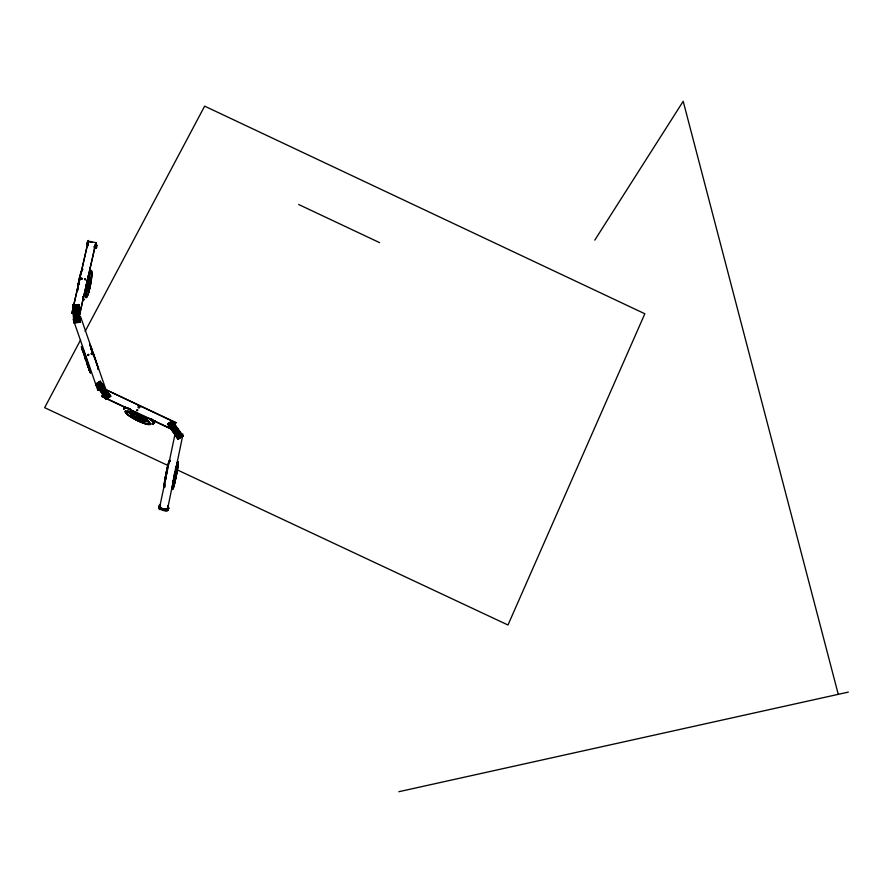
<?xml version="1.0" encoding="UTF-8"?>
<svg xmlns="http://www.w3.org/2000/svg" width="893" height="893" viewBox="0 0 893 893"><rect width="100%" height="100%" fill="white"/><g stroke="black" fill="none" stroke-linecap="round" stroke-linejoin="round"><path stroke-width="1.34" d="M167.806 506.018C167.761 507.068 168.61 510.439 167.75 508.418A20.204 3.46 10.8 0 1 167.761 508.195L167.672 508.608A20.215 3.46 10.8 0 0 167.594 508.932C167.594 509.992 168.822 506.755 167.75 506.543A20.528 3.539 10.8 0 1 167.828 506.208L167.225 509.736A20.539 3.505 10.8 0 0 167.047 510.003C169.748 514.178 151.788 505.65 162.593 509.11M168.52 508.441L167.973 507.637A20.104 3.46 10.8 0 1 168.051 507.313A20.104 3.46 10.8 0 1 168.118 507.001L168.71 508.162M87.693 245.374L88.072 244.983A20.316 5.994 13.5 0 0 87.905 244.827L87.882 244.727A19.892 5.871 13.5 0 0 87.637 244.102L87.09 243.689M88.039 245.028C88.161 233.832 88.675 247.194 87.067 243.789M87.96 243.61A19.892 5.883 13.5 0 0 87.815 243.309L87.369 243.901L87.157 243.343M87.302 242.74L88.039 242.126A19.88 5.894 13.5 0 1 88.295 242.505M87.994 243.476A19.992 5.916 13.5 0 0 87.916 243.32L87.313 244.269M87.626 243.343L87.849 242.963A19.892 5.883 13.5 0 1 87.972 243.119M87.547 243.119L88.106 242.483M87.994 242.985L87.804 242.07L87.268 242.762M158.954 507.592C159.49 506.364 159.334 507.38 159.066 506.967M159.188 506.431L159.255 505.762L159.836 506.744A20.327 3.472 11 0 1 160.014 507.112L159.613 508.43M159.802 507.693L159.825 507.514A20.215 3.449 11 0 0 159.635 507.146L159.546 506.108M160.461 506.766L159.568 506.565L159.691 505.494M159.4 506.833L159.244 507.682L160.115 505.728M87.614 243.019L87.693 242.427M167.56 509.177A20.215 3.449 10.8 0 0 167.482 509.49L167.527 509.434A20.215 3.46 10.8 0 1 167.594 509.043L167.917 508.552A20.104 3.449 10.8 0 1 167.873 508.217A20.104 3.449 10.8 0 1 167.94 507.849L168.04 507.816A20.104 3.449 10.8 0 1 168.029 507.436L168.185 507.112M168.71 508.485L167.761 508.15A20.204 3.472 10.8 0 1 167.839 507.827L167.917 507.414A20.204 3.472 10.8 0 0 167.839 507.737L167.862 507.615A20.204 3.472 10.8 0 1 167.94 507.291A20.204 3.483 10.8 0 1 168.007 506.978L168.029 506.856A20.204 3.483 10.8 0 0 167.951 507.179L168.308 508.072L168.297 507.079M87.972 244.537L87.592 245.776M94.725 247.54L96.455 247.54L96.087 244.436M95.808 244.258L96.087 245.095C95.16 246.167 96.835 242.662 95.573 244.459L79.533 314.883L95.852 242.65L88.273 241.132L71.875 313.376L88.273 241.132M95.919 246.624L95.696 245.91A19.746 5.883 13 0 1 95.663 245.229L95.54 245.318A19.847 5.916 13 0 0 95.529 245.899L96.69 244.961L95.964 244.191A19.735 5.905 13 0 1 96.031 243.588M96.009 243.343L96.154 244.559M87.224 243.264L87.414 243.878M87.324 243.968L87.402 243.521M177.584 436.097C176.457 438.229 176.055 434.177 177.584 436.119M177.551 437.827L177.886 438.496M180.375 434.277L179.649 434.902M180.509 436.074C182.094 435.148 179.515 435.695 180.676 436.666M170.596 425.548C168.074 426.028 172.137 427.356 170.44 425.481M137.734 410.278L136.54 410.512L137.645 410.01M98.732 387.953L99.547 388.488L99.625 387.383M105.251 397.162L105.452 397.742M105.832 398.088L106.367 396.95L105.251 397.184M106.881 393.724C108.254 391.659 108.153 395.822 106.903 393.59M92.169 353.996L91.019 353.628L92.012 354.242M97.75 384.771L97.549 384.191M98.889 387.529L98.844 388.265M100.474 382.505L100.161 383.41L99.413 382.572M77.088 306.266L77.412 306.924M79.042 319.192C77.166 317.294 78.45 321.536 78.941 318.879M87.626 242.896L87.391 242.249M160.193 506.141C159.155 504.4 158.965 507.838 159.925 507.481A20.327 3.46 11 0 0 159.747 507.157L160.372 507.202M159.188 506.164L159.367 505.583M160.081 506.755A20.327 3.472 11.1 0 0 159.903 506.387L159.657 505.628L159.802 508.173L160.506 504.69L159.758 506.298A20.215 3.449 11.1 0 1 159.981 506.733L159.914 507.157M160.059 506.32A20.215 3.46 11.1 0 0 159.88 505.951L159.713 505.516M95.462 244.961L95.685 245.899L95.495 245.274M95.908 244.113L96.009 243.789M159.412 507.927L161.387 508.407M87.447 243.856L87.525 243.287L87.748 244.124A19.992 5.905 13.5 0 1 87.994 244.749M96.678 245.396L96.332 244.012M175.865 467.575L175.463 470.689M167.728 507.983L167.605 509.568A20.104 3.438 10.8 0 1 167.672 509.2L167.616 508.53M167.761 509.378L168.152 508.898M87.614 242.583L87.771 243.186M159.747 505.728L159.959 505.773A20.215 3.46 11.1 0 1 160.093 506.197L160.182 506.398A20.327 3.472 11.1 0 0 159.992 505.974L160.014 505.84A20.327 3.472 11.1 0 1 160.193 506.219L159.423 508.865M95.573 246.211A19.746 5.883 13 0 1 95.573 245.642L95.651 245.43A19.847 5.916 13 0 1 95.629 245.084M96.433 246.524L95.707 245.441A19.746 5.894 13 0 1 95.73 245.106L95.752 245.006M95.384 245.754C97.27 237.739 94.267 247.975 95.473 245.608A19.847 5.916 13 0 0 95.473 246.189M168.286 509.624L167.962 508.731M95.752 245.408L96.109 245.776M81.352 278.471L81.643 279.23L81.776 278.415M84.656 278.917C85.907 279.71 83.652 278.348 85.237 279.799M168.219 508.497L168.074 509.233M172.918 424.621L173.164 424.465M105.854 398.378L106.088 397.307M175.117 472.765L173.755 479.463M74.309 306.031L74.164 306.757M77.345 305.897L78.026 306.053L77.702 306.79L77.814 306.187M75.157 321.268L74.632 321.837M87.748 242.74L88.05 241.936M159.613 505.773L159.869 506.677L160.293 505.829A20.316 3.483 11.1 0 0 160.104 505.405L160.081 505.204M159.624 507.883L159.423 506.722M168.13 506.945L168.118 506.867A20.104 3.46 10.8 0 0 168.063 507.191L168.018 507.101M160.104 508.519L159.434 508.284L175.307 432.759L182.998 434.232L167.449 509.49M168.141 507.827L167.906 507.079M159.367 506.956L159.657 507.604A20.327 3.46 11 0 1 159.836 507.972L159.601 508.128M95.998 244.325L96.511 246.189M158.943 507.358L160.26 507.737M172.896 482.812L173.298 481.338M160.316 505.773L159.758 506.387M159.847 508.028L159.077 508.675L159.981 509.077M172.394 422.858L172.338 422.009M101.623 385.854L101.769 386.58M97.315 384.169L96.879 384.202C97.895 385.419 96.254 383.767 96.902 384.626M96.723 384.894L96.868 385.62M88.396 355.47L88.764 354.454M79.053 321.569L78.629 320.721M73.784 306.321L73.829 306.924M77.311 309.971L77.457 310.686M74.521 319.147L74.566 319.761M74.61 319.024L75.112 320.018L75.347 318.89M87.469 244.169L87.838 244.503A19.892 5.871 13.5 0 0 87.704 243.811A19.992 5.905 13.5 0 1 87.972 244.012L87.771 244.358M176.535 436.175C177.082 435.181 176.948 436.543 177.216 436.498M177.908 437.581L178.343 437.559M180.006 434.668L180.196 434.288M178.399 438.284L177.707 437.894M181.19 436.465L181.391 436.085M172.338 422.032L171.489 422.411M170.072 425.637L170.563 426.407L170.072 425.704M172.182 422.802L172.371 422.422M173.32 424.822L173.521 423.795L172.673 424.197M175.843 422.523L172.382 429.332L101.813 396.213L105.352 389.426L175.843 422.523L174.727 425.146M172.416 429.678L101.902 396.592L103.086 394.326M104.715 396.079C106.792 394.349 102.55 395.342 104.715 396.101M107.941 393.657L107.037 393.634M106.088 397.619L105.586 396.849L105.653 397.653M107.305 394.059L107.919 393.579M108.232 395.499L108.41 395.041M108.913 395.811L109.113 395.443M100.485 382.528L99.503 382.773M100.206 383.175L99.927 382.237M99.636 387.406L98.911 387.942L99.592 388.265L98.9 387.551M102.349 385.653L101.936 385.765M102.394 386.379L102.416 386.457M80.571 339.976L44.65 407.666L168.375 465.7M85.136 331.359L204.642 106.144L644.835 313.767L507.983 625.011L175.954 469.26M594.783 240.139L683.201 101.289L838.293 694.43M178.622 438.351L178.555 437.492M108.712 396.057L108.801 394.885L108.276 395.934M102.204 386.702L102.449 385.586M78.149 306.79L77.646 305.797L77.702 306.79M77.323 309.994L78.372 309.927L77.892 310.797M95.785 384.046L106.033 399.283L110.777 396.246L100.061 381.3L110.732 396.258M94.379 248.399L95.975 248.198L95.026 246.881A20.171 5.994 13 0 1 95.015 246.2L94.948 245.876M94.837 247.037L96.466 247.004L96.411 246.178M96.288 247.796L96.645 247.216M91.7 354.253L91.834 353.461L91.432 354.075M87.648 243.889L87.972 245.363M87.737 244.582L87.86 245.865M87.402 245.988L87.983 245.396M182.92 435.996L172.193 420.994L182.965 435.985L177.919 439.289L167.694 423.918L168.319 423.505L178.834 438.608M177.953 439.244L182.73 436.052M88.396 355.503L87.748 354.934L88.485 354.342M88.496 355.291L87.905 354.733M167.415 424.208L172.461 420.927M81.486 278.292L81.341 279.297M81.33 279.263L82.189 279.174L81.955 278.292M177.696 437.57L178.555 437.514M178.611 438.329L177.886 438.474M169.603 424.655L168.866 424.8M172.394 422.836L171.668 422.981M172.918 423.684L172.539 424.454L173.309 424.8M138.973 407.922L139.208 407.219M97.594 385.017L96.857 385.162M88.563 241.255L88.63 241.579A20.305 6.028 13.5 0 1 88.831 242.048M74.655 319.136C76.675 319.582 73.494 319.493 75.358 318.913M78.126 321.513C80.281 321.513 77.066 320.04 78.227 321.837M78.227 321.804L78.952 321.67M78.138 306.757L77.412 306.891M74.231 310.943C76.608 310.775 73.025 308.922 74.231 310.965M95.83 242.863L95.73 242.952A20.159 6.028 13 0 0 95.707 243.376M95.852 243.197L96.165 243.689M168.498 423.416L179.437 438.195M180.185 437.726L169.681 422.623L169.112 423.003L179.727 438.106M172.193 420.994L171.534 421.451L182.038 436.51M138.962 407.9C137.455 406.75 138.538 407.643 139.141 407.108M137.087 409.831L137.154 410.747L137.477 410.01M100.362 381.233L95.618 384.258L106.055 399.249M78.45 319.616L78.383 318.701L78.428 319.527M77.289 306.187L78.026 306.053M74.119 310.239C76.005 309.804 73.137 311.233 74.789 309.938M77.836 309.815L77.445 309.949M78.249 310.407L77.468 310.362L78.204 309.904M75.458 319.594L74.699 319.638M72.88 304.948L73.873 322.719L72.88 304.948L78.885 304.613L79.923 322.351L73.873 322.719M81.363 278.393L81.966 278.326M85.248 279.833L85.103 278.705M168.911 508.061L168.442 508.296M88.027 354.432L88.787 354.979M74.632 321.815L75.693 321.748L74.956 320.967M159.546 506.945L159.769 506.844A20.215 3.449 11 0 1 159.903 507.101L159.992 507.112M97.862 390.431L105.352 387.975L80.604 316.836L73.137 319.214L97.862 390.431L100.362 389.616M159.49 507.637L159.724 507.291A20.327 3.46 11 0 1 159.903 507.659M167.884 508.72L167.761 508.753A20.215 3.46 10.8 0 0 167.571 509.055L167.627 508.988M167.248 509.646L159.4 507.983L167.292 509.523M96.076 247.897L94.636 247.953M74.108 322.596L73.059 304.848M398.847 791.711L848.35 692.108M96.243 245.854L96.846 245.776M96.221 245.966L96.812 245.899M96.042 246.758L96.522 245.675M95.864 247.607L96.477 247.417M95.797 247.897L96.388 247.83M96.366 247.941L95.294 247.495M74.365 307.147L74.61 306.065M171.69 422.099L171.668 423.003M167.951 507.503L168.331 507.235M168.13 508.307L168.531 507.849M168.241 510.472L159.914 509.077L162.504 509.546M78.841 304.591L79.923 322.351M94.758 247.417L95.964 247.517M166.522 509.903L167.772 510.059M166.433 510.338L168.085 510.048M93.62 246.892L94.892 247.071M95.819 243.32L95.852 242.65M166.745 509.032L164.089 508.608M166.678 509.39L162.66 508.709M165.272 509.602L167.806 509.925L167.516 509.423A20.104 3.438 10.8 0 1 167.694 509.066A20.104 3.438 10.8 0 1 167.784 508.63L167.996 508.943M166.567 509.925L163.91 509.501M167.549 508.843L168.007 508.374M165.294 509.613L161.242 508.954M165.216 510.059L162.481 509.557M71.753 312.93L79.421 314.436M89.635 241.88L92.169 242.394M159.59 507.068L160.338 507.336M159.512 507.514L159.624 507.391A20.215 3.438 11 0 1 159.791 507.637M160.182 507.737L161.466 508.05M160.104 508.095L161.343 508.418M138.906 406.907L138.214 407.152M179.649 434.924L179.303 433.931L180.341 434.143M181.067 435.527L181.547 436.242L180.676 436.644M159.345 508.72L160.014 508.954M159.769 506.666L160.427 506.889M160.104 509.669L159.412 509.334M175.876 422.869L105.352 389.426M298.675 204.508L379.625 242.65M74.353 306.991L73.918 306.299M75.503 321.257L74.778 321.726M159.825 505.427L160.081 505.538A20.316 3.483 11.1 0 1 160.26 505.907M169.547 423.84L168.587 424.03L168.866 424.822M168.252 509.747L167.717 508.999A20.104 3.438 10.8 0 1 167.761 508.753L167.795 508.497M95.841 246.479L96.254 247.328L95.752 246.892M96.221 247.015L96.522 247.752M75.313 319.437L75.09 319.817M172.07 421.072L182.574 436.141M181.859 436.632L170.931 421.82L181.435 436.911M181.156 437.168L170.753 421.931L170.172 422.3L180.687 437.403M169.938 422.568L180.442 437.637M169.681 422.657L180.085 437.871M168.498 423.394L179.002 438.474M167.784 423.862L178.299 438.943M167.616 423.985L178.12 439.066M100.139 381.266L110.553 396.28M98.911 382.07L109.314 397.05M98.743 382.171L109.147 397.162M98.665 382.316L109.069 397.329M98.208 382.517L108.622 397.53M97.984 382.751L108.399 397.765M108.064 397.977L97.728 382.818M97.192 383.153L107.729 398.2M97.024 383.264L107.606 398.155M107.037 398.546L96.623 383.521M96.455 383.633L106.87 398.646M90.137 344.821L90.193 345.825L89.724 344.486M82.29 347.678L82.044 346.763M81.509 347.254L82.457 349.263M95.551 245.999L95.83 247.026M89.802 344.162L92.247 350.369M89.668 344.966L90.137 346.093M97.895 368.251L98.375 369.412M97.583 367.67L98.219 369.066L97.761 367.269M82.602 348.516L81.989 347.109L82.792 349.554M90.238 371.332L90.718 372.548M89.97 370.829L90.606 372.325L90.394 371.175M89.4 370.327L89.903 371.231M90.293 345.345L91.376 348.393M83.116 351.049L81.386 346.517L81.989 348.471M82.134 348.672L82.837 350.569M89.211 368.452L89.88 370.271M89.813 371.566L87.882 366.141M88.787 369.077L90.494 373.14L89.534 369.948M91.053 347.344L92.247 350.782M90.852 347.98L92.839 353.528M83.261 349.933L84.221 352.601M82.781 350L83.975 353.449M88.541 366.677L89.49 369.334M89.066 369.546L86.833 363.574M92.024 350.023L93.252 353.628M91.577 350.223L92.783 353.74M84.589 353.65L85.427 356.117M84.578 353.963L86.029 358.149L85.326 355.749M83.741 352.69L84.98 356.296M87.302 363.418L89.255 368.943M86.889 363.328L88.106 366.878M93.307 353.371L96.6 363.418M93.14 353.193L95.518 360.136M92.693 353.371L93.865 356.854M84.857 355.872L86.041 359.377M84.813 356.117L85.94 359.388M87.001 363.741L84.668 356.899M86.409 359.232L87.157 361.442M85.594 358.071L87.235 362.815M84.623 357.088L85.728 360.348M83.585 353.65L84.802 357.211M87.681 362.647L88.775 365.896M87.57 362.368L89.445 368.34M84.054 353.561L85.125 356.776M87.101 362.491L88.329 366.097M88.094 365.795L83.183 351.183M95.372 359.823L97.516 366.264M92.325 352.333L93.006 354.387M82.658 350.826L83.83 354.309M96.578 363.049L98.476 369.2M91.41 349.52L91.979 351.306M90.829 348.192L91.745 351.027M88.909 367.972L89.959 371.153M88.965 368.485L89.635 370.584M81.955 348.594L83.004 351.775M82.056 349.23L82.714 351.34M90.573 347.143L91.186 349.141M82.111 347.678L82.524 349.074M81.52 347.12L82.379 349.788M90.014 369.881L90.494 371.789M75.883 322.473L74.856 304.747M75.671 322.485L74.644 304.759M76.564 322.429L75.537 304.714M77.847 322.351L76.82 304.636M77.166 322.395L76.139 304.669M74.119 304.759L75.157 322.552L73.918 304.803M78.796 322.295L77.769 304.58M78.584 322.306L77.546 304.591M78.071 322.34L77.032 304.625M87.659 243.443L87.804 243.834A19.992 5.905 13.5 0 1 87.949 244.135M95.529 245.519L95.562 246.435M179.314 434.277L179.951 433.942M95.618 245.809L95.618 245.698A19.847 5.916 13 0 1 95.562 245.207M78.606 304.524L79.656 322.261M76.72 304.736L77.758 322.485M75.86 304.792L76.898 322.54M75.436 304.814L76.474 322.563M75.012 304.837L76.039 322.585M87.726 243.7A19.892 5.871 13.5 0 1 87.983 244.314M88.195 242.07A19.992 5.927 13.5 0 1 88.34 242.371M159.635 507.726A20.327 3.46 11 0 1 159.814 508.095M164.524 487.545A14.054 0.904 -78.8 0 1 164.747 484.24M165.138 481.461A14.054 0.904 -78.8 0 1 165.685 478.168M165.897 476.996A14.054 0.904 -78.8 0 1 167.091 470.979M167.851 467.586A14.054 0.904 -78.8 0 1 168.331 465.554M169.715 460.877A14.054 0.904 -78.8 0 1 170.072 460.308M164.725 487.21A13.406 0.871 -78.8 0 1 164.77 483.749M165.149 481.093A13.406 0.871 -78.8 0 1 165.663 477.956M165.864 476.84A13.406 0.871 -78.8 0 1 167.482 468.903M167.728 467.865A13.406 0.871 -78.8 0 1 168.409 465.063M169.514 461.469A13.406 0.871 -78.8 0 1 170.005 461.268M164.58 486.518A13.406 0.871 -78.8 0 1 165.808 474.451A13.406 0.871 -78.8 0 1 169.525 461.179M164.825 485.837A12.658 0.826 -78.8 0 1 164.535 483.135M164.892 480.624A12.658 0.826 -78.8 0 1 167.973 465.499M168.554 463.434A12.658 0.826 -78.8 0 1 169.335 461.581M177.718 463.958A13.406 0.804 -78.8 0 1 177.506 465.956M175.966 475.054A13.406 0.804 -78.8 0 1 175.508 477.331M175.039 479.541A13.406 0.804 -78.8 0 1 174.57 481.651M173.298 486.64A13.406 0.804 -78.8 0 1 172.818 488.091M172.494 488.683A13.406 0.804 -78.8 0 1 172.338 488.393M172.963 482.588A13.406 0.804 -78.8 0 1 173.298 480.534M173.688 478.335A13.406 0.804 -78.8 0 1 174.124 476.036M175.541 469.361A13.406 0.804 -78.8 0 1 175.999 467.43M176.222 466.548A13.406 0.804 -78.8 0 1 176.825 464.371M177.763 462.753A13.406 0.804 -78.8 0 0 177.294 462.954A12.759 0.77 -78.8 0 1 177.283 466.392M177.517 465.476A14.054 0.848 -78.8 0 1 177.272 467.262M175.91 475.02A14.054 0.848 -78.8 0 1 175.43 477.398M175.184 478.57A14.054 0.848 -78.8 0 1 174.693 480.847M172.617 488.672A14.054 0.848 -78.8 0 1 172.36 485.68M172.762 482.912A14.054 0.848 -78.8 0 1 173.32 479.619M173.979 476.047A14.054 0.848 -78.8 0 1 174.715 472.43M175.463 469.037A14.054 0.848 -78.8 0 1 175.954 467.017M177.305 462.328A14.054 0.848 -78.8 0 1 177.796 462.116M174.135 475.79A10.984 0.67 -78.8 0 1 173.755 477.643M176.914 468.903A12.759 0.77 -78.8 0 1 176.423 471.861M175.821 475.065A12.759 0.77 -78.8 0 1 175.385 477.23M175.162 478.291A12.759 0.77 -78.8 0 1 174.492 481.338M173.287 486.082A12.759 0.77 -78.8 0 1 172.829 487.466M173.655 478.179A12.759 0.77 -78.8 0 1 174.068 475.991M175.419 469.64A12.759 0.77 -78.8 0 1 176.066 466.972M176.044 467.843A10.504 0.636 -78.8 0 1 175.742 469.908M175.329 472.341A10.504 0.636 -78.8 0 1 173.744 480.155M173.209 482.354A10.504 0.636 -78.8 0 1 172.74 484.073M164.033 487.556A14.165 0.915 -78.8 0 1 166.991 469.16A14.165 0.915 -78.8 0 1 169.77 461.77M165.35 480.78A12.77 0.826 -78.8 0 1 165.663 478.815M166.031 476.728A12.77 0.826 -78.8 0 1 166.444 474.54M149.79 423.784A13.462 2.512 26.6 0 1 147.01 423.74M144.644 423.081A13.462 2.512 26.6 0 1 141.82 422.054M138.75 420.715A13.462 2.512 26.6 0 1 132.655 417.511M131.729 416.953A13.462 2.512 26.6 0 1 130.032 415.859M127.945 414.307A13.462 2.512 26.6 0 1 125.891 411.952M128.804 411.316A13.462 2.512 26.6 0 1 133.035 412.611M134.028 413.001A13.462 2.512 26.6 0 1 137.142 414.352A12.815 2.4 26.6 0 0 134.263 413.135M143.315 417.6A13.462 2.512 26.6 0 1 145.135 418.728M145.95 419.275A13.462 2.512 26.6 0 1 148.037 420.826M150.404 423.985A14.109 2.634 26.6 0 1 147.479 423.941M145.001 423.26A14.109 2.634 26.6 0 1 139.922 421.273M138.839 420.782A14.109 2.634 26.6 0 1 132.443 417.422M127.509 414.062A14.109 2.634 26.6 0 1 125.545 410.925M131.84 411.919A14.109 2.634 26.6 0 1 133.883 412.689M137.142 414.106A14.109 2.634 26.6 0 1 139.375 415.189M140.469 415.747A14.109 2.634 26.6 0 1 142.612 416.919M143.628 417.511A14.109 2.634 26.6 0 1 145.526 418.694M154.601 421.429A16.788 3.17 26.7 0 1 153.016 422.456M151.799 419.197A16.788 3.159 26.7 0 1 152.67 423.137M125.623 407.041A16.788 3.159 26.7 0 0 124.16 408.134A16.587 3.114 26.6 0 0 123.971 408.949M149.778 418.65A16.8 3.159 26.6 0 1 152.301 423.851M123.792 408.86A16.8 3.159 26.6 0 1 130.378 408.849M151.687 419.409A16.8 3.159 26.7 0 1 152.558 423.349M125.511 407.253A16.8 3.159 26.7 0 0 124.049 408.347A16.587 3.114 26.6 0 0 123.859 409.161M148.718 418.203A16.8 3.159 26.6 0 1 152.19 424.063M123.68 409.072A16.8 3.159 26.6 0 1 130.266 409.061A16.587 3.114 26.6 0 0 125.299 408.079M148.595 418.17A16.587 3.114 26.6 0 1 152.022 423.974M137.522 405.545A14.21 2.712 26.7 0 1 140.804 406.962M147.356 420.335A10.56 1.976 26.6 0 1 137.756 418.616A10.56 1.976 26.6 0 1 129.853 411.662M143.762 417.846A9.042 1.697 26.6 0 1 144.487 420.86A9.042 1.697 26.6 0 1 133.057 415.546A9.042 1.697 26.6 0 1 132.276 412.51M146.519 418.929A9.03 1.697 26.6 0 1 140.413 418.46A9.03 1.697 26.6 0 1 130.735 412.097M141.172 417.087A16.576 3.148 26.7 0 1 137.332 415.178M144.365 422.724A12.815 2.4 26.6 0 1 142.612 422.11M141.686 421.753A12.815 2.4 26.6 0 1 136.763 419.509M135.781 419.007A12.815 2.4 26.6 0 1 132.945 417.433M126.683 411.528A12.815 2.4 26.6 0 1 129.295 411.528M131.55 412.142A12.815 2.4 26.6 0 1 133.325 412.767M145.615 419.107A12.815 2.4 26.6 0 1 147.591 420.581M148.908 421.842A12.815 2.4 26.6 0 1 149.265 423.394M154.411 421.34A16.587 3.125 26.7 0 1 152.848 422.356M140.525 418.348A16.587 3.125 26.7 0 1 136.685 416.451M125.411 407.867A16.587 3.114 26.6 0 1 127.554 408.134M149.644 418.616A16.587 3.114 26.6 0 1 153.406 423.516M124.239 408.436A16.587 3.125 26.7 0 1 124.462 407.632M151.531 419.353A16.587 3.125 26.7 0 1 153.663 423.003M139.219 418.571A16.587 3.125 26.7 0 1 136.328 417.131M124.35 408.224A16.587 3.125 26.7 0 1 124.573 407.42M151.643 419.141A16.587 3.125 26.7 0 1 153.775 422.791M140.324 416.417A16.576 3.148 26.7 0 1 137.444 414.966M141.797 419.944A11.04 2.076 26.6 0 1 139.275 418.85M136.707 417.578A11.04 2.076 26.6 0 1 134.274 416.216M148.506 420.837A11.04 2.076 26.6 0 1 148.327 421.351M154.902 420.826A16.788 3.17 26.7 0 1 154.612 421.608M140.826 417.757A16.587 3.137 26.7 0 1 136.986 415.859M154.723 420.737A16.587 3.137 26.7 0 1 154.433 421.507M90.483 270.702A13.786 1.775 -79.3 0 1 91.309 271.26M91.053 278.158A13.786 1.775 -79.3 0 1 90.573 281.496M86.878 296.175A13.786 1.775 -79.3 0 1 85.371 296.844M85.326 292.937A13.786 1.775 -79.3 0 1 85.605 289.979M86.085 286.597A13.786 1.775 -79.3 0 1 86.721 283.036M86.956 281.864A13.786 1.775 -79.3 0 1 87.458 279.554M88.262 276.372A13.786 1.775 -79.3 0 1 89.077 273.727M90.483 271.327A13.149 1.686 -79.3 0 1 91.265 271.863M91.019 278.449A13.149 1.686 -79.3 0 1 90.573 281.63M89.278 288.26A13.149 1.686 -79.3 0 1 88.775 290.303M87.045 295.639A13.149 1.686 -79.3 0 1 86.42 296.71M85.929 296.934A13.149 1.686 -79.3 0 1 85.717 290.716M86.286 286.497A13.149 1.686 -79.3 0 1 86.677 284.242A12.513 1.607 -79.3 0 0 86.297 286.363M87.603 279.777A13.149 1.686 -79.3 0 0 87.112 281.976A12.513 1.607 -79.3 0 1 87.547 279.967M87.849 278.728A13.149 1.686 -79.3 0 1 88.362 276.741M88.362 280.536A16.208 2.11 -79.3 0 1 87.882 283.282M89.099 279.163A10.783 1.395 -79.3 0 1 88.731 281.775M88.24 284.521A10.783 1.395 -79.3 0 1 87.67 287.211M87.603 280.391A16.208 2.121 -79.3 0 1 87.123 283.126M86.867 284.499A16.208 2.121 -79.3 0 1 86.308 287.222M89.668 267.587A16.409 2.132 -79.3 0 1 90.059 268.469M84.009 299.468A16.409 2.132 -79.3 0 1 82.826 297.079M89.635 267.788A16.208 2.099 -79.3 0 1 90.014 268.659M84.042 299.278A16.208 2.099 -79.3 0 1 82.87 296.911M90.74 271.751A12.513 1.607 -79.3 0 1 91.03 272.421M90.193 282.78A12.513 1.607 -79.3 0 1 89.802 284.912M86.42 296.085A12.513 1.607 -79.3 0 1 85.605 292.111M89.691 272.912A12.513 1.607 -79.3 0 1 90.282 271.918M88.63 274.72A10.314 1.328 -79.3 0 1 88.976 283.26A10.314 1.328 -79.3 0 1 85.293 293.451M88.842 275.323A8.83 1.139 -79.3 0 1 88.284 285.604A8.83 1.139 -79.3 0 1 85.494 291.051M87.938 277.265A8.83 1.139 -79.3 0 1 88.429 276.026M88.519 276.506A8.83 1.139 -79.3 0 1 86.085 290.214M85.605 291.453A8.83 1.139 -79.3 0 1 85.181 292.178M77.914 287.803A12.413 1.652 -79.3 0 1 80.303 275.557M81.04 273.169A12.413 1.652 -79.3 0 1 81.732 271.427M77.457 290.046A13.149 1.753 -79.3 0 1 81.698 270.746M82.335 269.708A13.149 1.753 -79.3 0 1 82.837 269.541M77.613 288.439A13.886 1.853 -79.3 0 1 82.569 269.016M89.869 267.833A16.208 2.099 -79.3 0 1 90.249 268.704M84.277 299.322A16.208 2.099 -79.3 0 1 83.116 296.956M89.914 267.632A16.409 2.121 -79.3 0 1 90.293 268.514M84.243 299.512A16.409 2.121 -79.3 0 1 83.06 297.123M78.573 285.113A13.786 1.831 -79.3 0 1 78.975 282.735A13.149 1.753 -79.3 0 0 78.584 284.967M79.444 280.369A13.786 1.831 -79.3 0 1 79.946 278.058M77.937 290.136A13.149 1.753 -79.3 0 1 78.138 288.193M79.41 280.447A13.149 1.753 -79.3 0 1 79.89 278.248M79.577 280.569A12.524 1.663 -79.3 0 1 80.035 278.471M168.889 423.851L169.38 424.621L168.9 423.918M109.895 396.715L99.469 381.668L109.884 396.693M174.168 485.145A14.154 0.848 -78.8 0 0 178.276 462.105A14.154 0.848 -78.8 0 0 173.8 479.608A14.154 0.848 -78.8 0 0 174.168 485.145M174.347 484.653A13.406 0.804 -78.8 0 0 178.243 462.842A13.406 0.804 -78.8 0 0 174.001 479.429A13.406 0.804 -78.8 0 0 174.347 484.653M174.302 484.129A12.658 0.759 -78.8 0 0 177.975 463.534A12.658 0.759 -78.8 0 0 173.968 479.195A12.658 0.759 -78.8 0 0 174.302 484.129M130.211 416.205A12.714 2.378 26.6 0 0 148.964 423.751A12.714 2.378 26.6 0 0 134.173 413.615A12.714 2.378 26.6 0 0 130.211 416.205M129.306 416.004A14.221 2.657 26.6 0 0 150.292 424.454A14.221 2.657 26.6 0 0 133.749 413.113A14.221 2.657 26.6 0 0 129.306 416.004M129.708 416.205A13.473 2.512 26.6 0 0 149.577 424.208A13.473 2.512 26.6 0 0 133.905 413.47A13.473 2.512 26.6 0 0 129.708 416.205M88.853 291.855A13.886 1.786 -79.3 0 0 91.466 270.501A13.886 1.786 -79.3 0 0 86.074 289.968A13.886 1.786 -79.3 0 0 88.853 291.855M88.965 291.464A13.149 1.686 -79.3 0 0 91.443 271.249A13.149 1.686 -79.3 0 0 86.331 289.689A13.149 1.686 -79.3 0 0 88.965 291.464M88.853 291.029A12.413 1.596 -79.3 0 0 91.186 271.952A12.413 1.596 -79.3 0 0 86.364 289.354A12.413 1.596 -79.3 0 0 88.853 291.029"/></g></svg>
